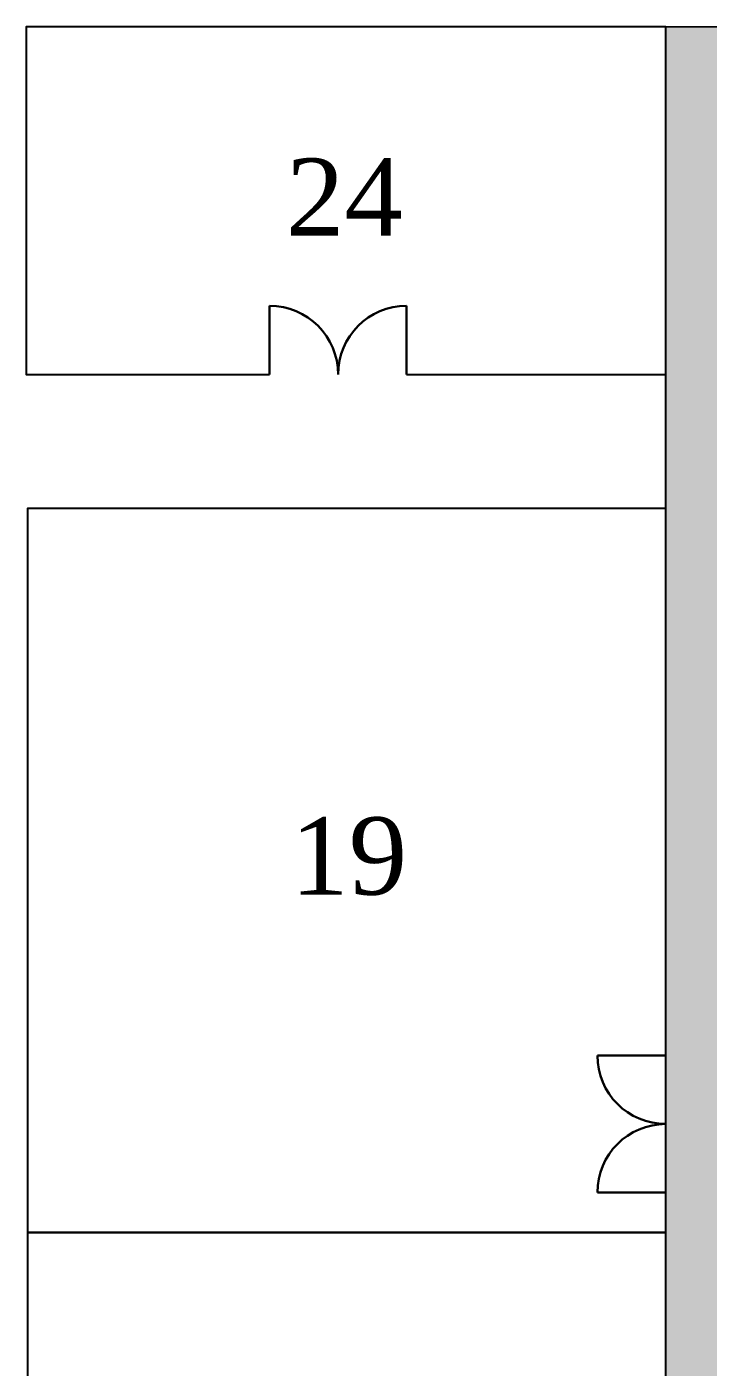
# Model space of a CAD drawing. Header units: inches. Extents: x 102447 to 288095, y 37526 to 105682.
# Drawn here: x 111479 to 111926, y 86146 to 87024 of the extents above; entities that cross this region are included whole.
import ezdxf

# ---------------------------------------------------------------- set-up
doc = ezdxf.new("R2010")
doc.units = ezdxf.units.IN
doc.header["$LTSCALE"] = 200
doc.header["$MEASUREMENT"] = 0
doc.layers.add('PAVING', color=7, linetype='Continuous')
doc.styles.get("Standard").update_dxf_attribs({"font": 'Font - TrueType - Arial.ttf'})

msp = doc.modelspace()

# ---------------------------------------------------------------- hatches: boundary and pattern name
h = msp.add_hatch()
h.set_pattern_fill('GRASS', color=3, scale=100)
h.set_pattern_definition([(90, (104411.36, 74460.45), (-70.71068, 70.71068), [18.75, -122.67136]), (45, (104411.36, 74460.45), (-70.7107, 70.7107), [18.75, -81.25]), (135, (104411.36, 74460.45), (-70.7107, -70.7107), [18.75, -81.25])])
h.paths.add_polyline_path([(112371.95, 86941.41, 0.414214), (112290.89, 87022.47), (111897.93, 87023.8), (111897.93, 85218.96), (112290.89, 85218.96, 0.414214), (112371.95, 85300.02), (112371.95, 85574.9)])
h.paths.add_polyline_path([(112371.95, 84739.01, 0.414214), (112290.89, 84820.07), (111897.93, 84820.07), (111897.93, 84804.03), (111897.02, 84804.03), (111897.02, 83962.74), (112290.89, 83962.74, 0.414214), (112371.95, 84043.8)])
h.paths.add_polyline_path([(109278.55, 83417.61), (108069.27, 83417.61, 0.414214), (108019.27, 83367.61), (108019.27, 82980.76), (109278.55, 82980.76)])
h.paths.add_polyline_path([(108257.22, 83344.81), (108693.48, 83344.81), (108693.48, 83053.57), (108257.22, 83053.57)], flags=16)
h.paths.add_polyline_path([(108857.55, 83199.19, -1), (109175.21, 83199.19, -1)], flags=16)
h.paths.add_polyline_path([(108963.56, 83150.64), (109063.69, 83150.64), (109063.69, 83258.82), (108963.56, 83258.82)], flags=8)
h.paths.add_polyline_path([(108411.02, 83150.26), (108511.15, 83150.26), (108511.15, 83258.43), (108411.02, 83258.43)], flags=8)

# ---------------------------------------------------------------- linework, layer by layer
msp.add_line((111897.93, 85218.96), (111897.93, 87022.47))
at = {"linetype": 'Continuous', "lineweight": 30}
for p, q in [((111638.4, 86841.09), (111638.4, 86796.23)), ((111728.11, 86796.23), (111728.11, 86841.09)), ((111853.08, 86350.23), (111897.93, 86350.23)), ((111897.93, 86260.51), (111853.08, 86260.51))]:
    msp.add_line(p, q, dxfattribs=at)
at = {"linetype": 'Continuous'}
for points in [[(111728.11, 86796.23), (111897.93, 86796.23), (111897.93, 87023.8), (111478.94, 87023.8), (111478.94, 86796.23), (111638.4, 86796.23)], [(111897.93, 86350.23), (111897.93, 86708.35), (111479.85, 86708.35), (111479.85, 86234.37), (111897.93, 86234.37), (111897.93, 86260.51)], [(111897.93, 86028.69), (111897.93, 86234.37), (111479.85, 86234.37), (111479.85, 85948.59), (111897.93, 85948.59), (111897.93, 85983.83)]]:
    msp.add_lwpolyline(points, dxfattribs=at)
at = {"linetype": 'Continuous', "lineweight": 30}
for centre, start, end in [((111638.4, 86796.23), 0, 90), ((111728.11, 86796.23), 90, 180), ((111897.93, 86350.23), 180, 270), ((111897.93, 86260.51), 90, 180)]:
    msp.add_arc(centre, 44.86, start, end, dxfattribs=at)
at = {"layer": 'PAVING', "linetype": 'Continuous'}
msp.add_lwpolyline([(112371.95, 85574.9), (112371.95, 86941.41, 0.414214), (112290.89, 87022.47), (111897.93, 87023.8)], format="xyb", dxfattribs=at)

# ---------------------------------------------------------------- texts
at = {"char_height": 50.6625, "width": 1290.5922, "attachment_point": 5}
for s, insert in [('{\\fTimes New Roman|b0|i0|c0|p18;\\C7;24}', (111687.43, 86912.28)), ('{\\fTimes New Roman|b0|i0|c0|p18;\\C7;19}', (111690.26, 86480.56))]:
    msp.add_mtext(s, dxfattribs=dict(at, insert=insert))

doc.saveas('drawing.dxf')
